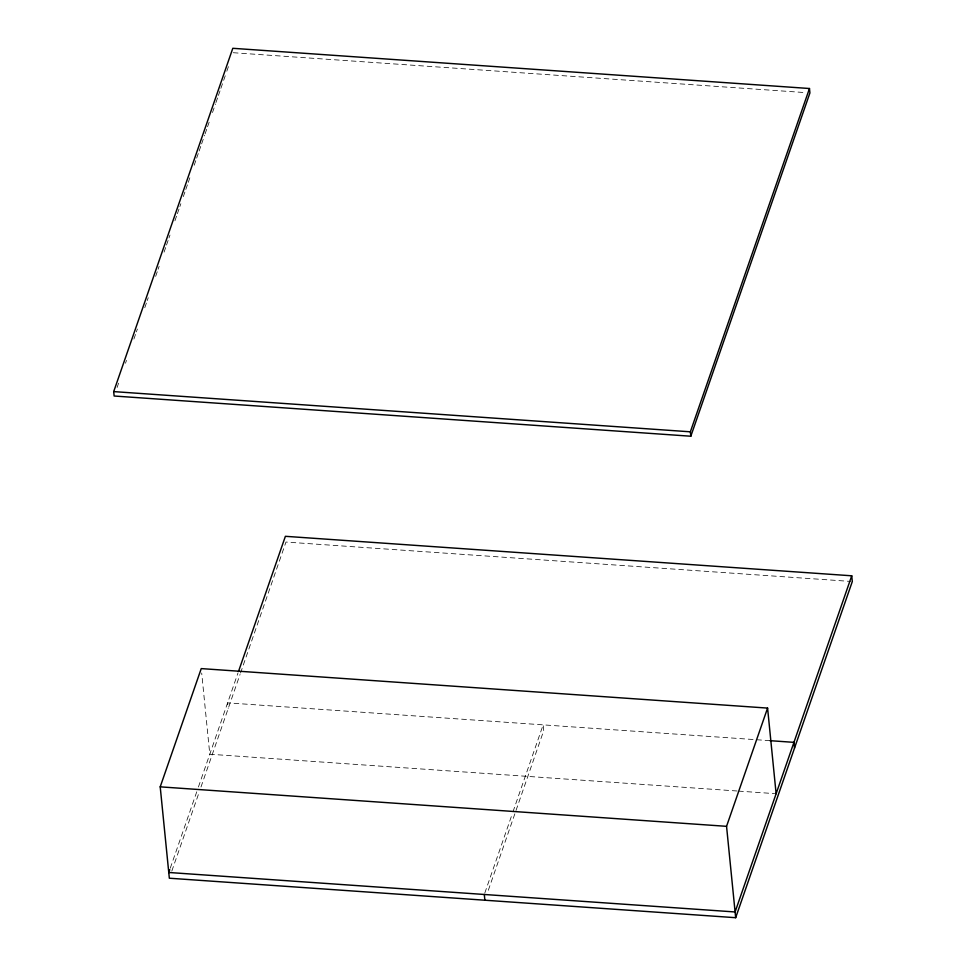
<?xml version="1.0" encoding="UTF-8"?>
<svg xmlns="http://www.w3.org/2000/svg" width="966" height="966" viewBox="0 0 966 966"><rect width="100%" height="100%" fill="white"/><g stroke="black" fill="none" stroke-linecap="round" stroke-linejoin="round"><path stroke-width="0.72" stroke-dasharray="4.83 3.62" d="M117.103 387.475L118.577 383.2M125.495 363.252L126.486 360.403M133.9 339.042L135.88 333.342M136.375 331.918L137.365 329.068M144.779 307.695L146.747 301.996M147.243 300.571L148.233 297.721M155.647 276.361L157.627 270.661M158.122 269.236L159.112 266.387M164.051 252.138L166.031 246.451M166.526 245.026L168.495 239.326M168.99 237.902L169.98 235.052M174.918 220.803L176.899 215.104M177.394 213.679L179.374 207.98M179.869 206.555L180.859 203.705M183.323 196.593L185.303 190.894M185.798 189.469L187.778 183.769M188.273 182.345L190.242 176.645M194.202 165.246L196.17 159.547M196.666 158.122L198.646 152.423M199.141 151.01L201.121 145.311M201.616 143.886L204.575 135.337M205.07 133.912L207.05 128.212M207.545 126.788L209.525 121.088M212.484 112.539L215.454 103.99M215.949 102.577L217.918 96.878M218.413 95.453L220.393 89.753M220.888 88.329L226.322 72.655M226.817 71.23L228.797 65.531M170.245 868.205L197.945 788.377M198.416 787L237.986 672.964M171.815 871.091L199.008 792.7M200.988 786.988L240.039 674.437M240.534 673.012L285.972 542.047L850.805 581.435M484.799 893.055L512.487 813.227M512.982 811.802L543.146 724.862L543.725 730.598L487.842 891.666M233.241 52.719L805.403 92.603M769.914 740.668L227.614 702.862L228.181 708.597M737.07 790.997L209.791 754.229L201.689 673.024M738.567 791.106L774.623 793.617"/><path stroke-width="1.45" d="M113.698 391.604L232.806 48.3L809.472 88.51L809.919 92.917L690.811 436.221L114.133 396.012L113.698 391.604L690.364 431.814L809.472 88.51M238.481 671.539L285.393 536.311L851.734 575.796L852.302 581.532L735.669 917.7L169.34 878.215L160.211 786.843L201.242 668.593L767.584 708.09L776.121 793.714M169.75 869.629L168.76 872.479L735.102 911.964L851.734 575.796M735.669 917.7L726.553 826.328L767.584 708.09M769.914 740.668L793.943 742.347L794.523 748.082M160.211 786.843L726.553 826.328M690.364 431.814L690.811 436.221M484.304 894.48L484.872 900.215"/></g></svg>
